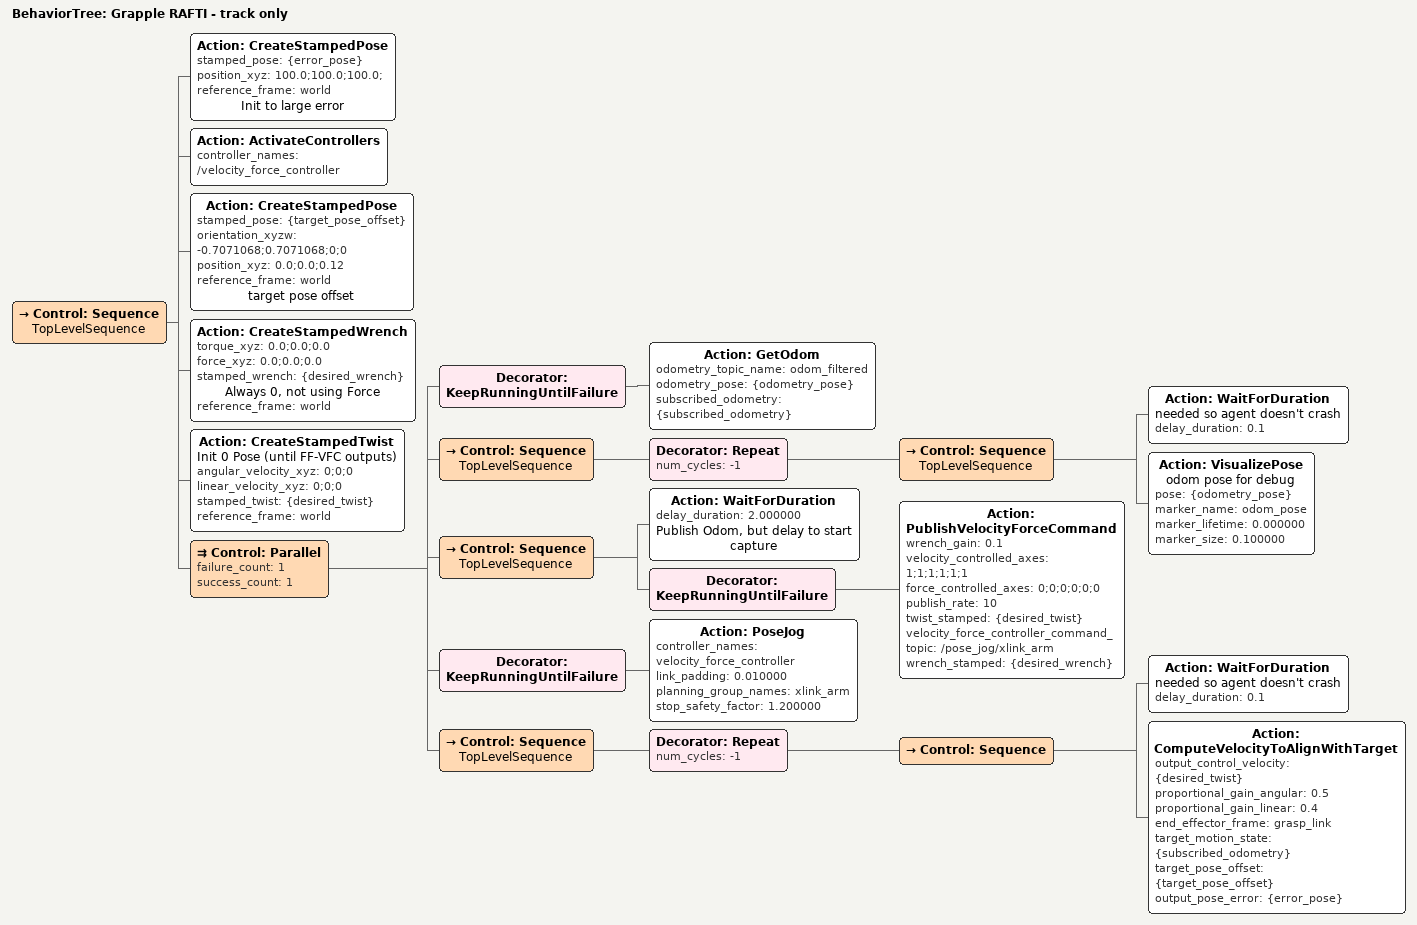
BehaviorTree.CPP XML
<?xml version='1.0' encoding='utf-8'?>
<root BTCPP_format="4" main_tree_to_execute="Grapple RAFTI - track only">
  <BehaviorTree ID="Grapple RAFTI - track only" _description="Indefinite tracking at offset (no grapple)">
    <Control ID="Sequence" name="TopLevelSequence">
      <Action ID="CreateStampedPose" stamped_pose="{error_pose}" position_xyz="100.0;100.0;100.0;" reference_frame="world" name="Init to large error"/>
      <Action ID="ActivateControllers" controller_names="/velocity_force_controller"/>
      <Action ID="CreateStampedPose" stamped_pose="{target_pose_offset}" orientation_xyzw="-0.7071068;0.7071068;0;0" position_xyz="0.0;0.0;0.12" reference_frame="world" name="target pose offset"/>
      <Action ID="CreateStampedWrench" torque_xyz="0.0;0.0;0.0" force_xyz="0.0;0.0;0.0" stamped_wrench="{desired_wrench}" name="Always 0, not using Force" reference_frame="world"/>
      <Action ID="CreateStampedTwist" name="Init 0 Pose (until FF-VFC outputs)" angular_velocity_xyz="0;0;0" linear_velocity_xyz="0;0;0" stamped_twist="{desired_twist}" reference_frame="world"/>
      <Control ID="Parallel" failure_count="1" success_count="1">
        <Decorator ID="KeepRunningUntilFailure">
          <Action ID="GetOdom" odometry_topic_name="odom_filtered" odometry_pose="{odometry_pose}" subscribed_odometry="{subscribed_odometry}"/>
        </Decorator>
        <Control ID="Sequence" name="TopLevelSequence">
          <Decorator ID="Repeat" num_cycles="-1">
            <Control ID="Sequence" name="TopLevelSequence">
              <Action ID="WaitForDuration" name="needed so agent doesn't crash" delay_duration="0.1"/>
              <Action ID="VisualizePose" name="odom pose for debug" pose="{odometry_pose}" marker_name="odom_pose" marker_lifetime="0.000000" marker_size="0.100000"/>
            </Control>
          </Decorator>
        </Control>
        <Control ID="Sequence" name="TopLevelSequence">
          <Action ID="WaitForDuration" delay_duration="2.000000" name="Publish Odom, but delay to start capture"/>
          <Decorator ID="KeepRunningUntilFailure">
            <Action ID="PublishVelocityForceCommand" wrench_gain="0.1" velocity_controlled_axes="1;1;1;1;1;1" force_controlled_axes="0;0;0;0;0;0" publish_rate="10" twist_stamped="{desired_twist}" velocity_force_controller_command_topic="/pose_jog/xlink_arm" wrench_stamped="{desired_wrench}"/>
          </Decorator>
        </Control>
        <Decorator ID="KeepRunningUntilFailure">
          <Action ID="PoseJog" controller_names="velocity_force_controller" link_padding="0.010000" planning_group_names="xlink_arm" stop_safety_factor="1.200000"/>
        </Decorator>
        <Control ID="Sequence" name="TopLevelSequence">
          <Decorator ID="Repeat" num_cycles="-1">
            <Control ID="Sequence">
              <Action ID="WaitForDuration" name="needed so agent doesn't crash" delay_duration="0.1"/>
              <Action ID="ComputeVelocityToAlignWithTarget" output_control_velocity="{desired_twist}" proportional_gain_angular="0.5" proportional_gain_linear="0.4" end_effector_frame="grasp_link" target_motion_state="{subscribed_odometry}" target_pose_offset="{target_pose_offset}" output_pose_error="{error_pose}"/>
            </Control>
          </Decorator>
        </Control>
      </Control>
    </Control>
  </BehaviorTree>
</root>
